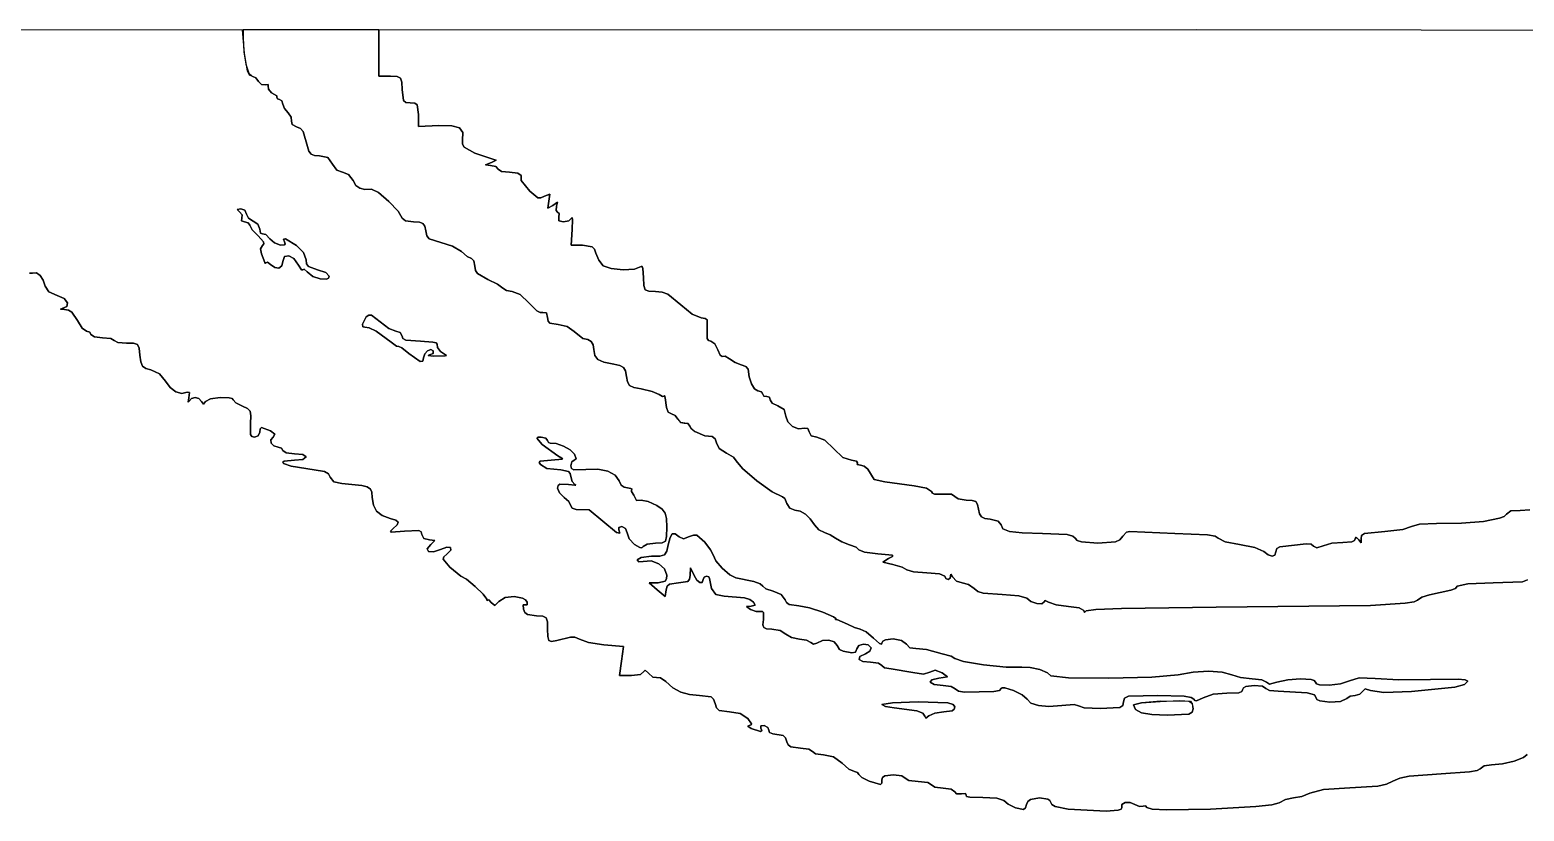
# Model space of a CAD drawing. Extents: x 0 to 397, y 0 to 706.
# Drawn here: x 139.5 to 298.8, y 622.7 to 705.9 of the extents above; entities that cross this region are included whole.
import ezdxf

# ---------------------------------------------------------------- set-up
doc = ezdxf.new("R2010")
doc.units = 0

msp = doc.modelspace()

# ---------------------------------------------------------------- linework, layer by layer
at = {"layer": 'Layer 1', "color": 7}
for points in [[(299.18933, 647.300584), (298.641085, 647.102246), (295.514017, 646.994296), (292.80843, 646.894857), (291.687434, 646.63799), (291.493632, 646.403079), (291.011996, 646.192211), (288.748793, 645.703834), (287.934581, 645.462005), (287.46327, 645.14715), (287.084708, 644.966037), (286.155825, 644.813263), (282.430583, 644.585043), (265.994612, 644.384092), (255.908909, 644.265294), (253.175393, 644.147554), (252.153367, 643.995683), (251.95956, 643.832214), (251.888784, 644.026727), (251.402876, 644.316226), (250.237783, 644.472639), (248.937355, 644.631433), (248.121115, 644.925959), (247.771468, 645.122853), (247.650156, 644.953828), (247.412549, 644.760925), (246.864784, 644.797547), (246.254445, 645.010383), (245.829116, 645.346117), (244.955858, 645.604968), (243.183281, 645.72994), (241.171344, 645.887279), (240.592231, 646.082663), (240.200543, 646.376934), (239.587591, 646.81288), (238.915373, 646.994296), (238.322485, 647.17558), (237.900783, 647.611657), (237.714075, 647.918001), (237.686647, 647.788046), (237.643476, 647.476544), (237.419594, 647.347074), (237.170445, 647.450703), (237.066816, 647.699852), (236.503033, 647.949001), (235.147351, 648.05263), (233.734828, 648.144529), (233.034563, 648.365544), (232.508395, 648.661525), (231.514443, 648.934222), (230.472601, 649.208375), (231.06959, 649.584392), (231.482533, 649.799035), (231.479386, 649.932849), (229.923061, 650.091334), (228.490518, 650.258595), (227.894588, 650.501262), (227.609676, 650.782206), (226.924448, 651.04066), (226.083911, 651.34815), (225.425142, 651.74798), (224.855229, 652.113017), (224.228166, 652.337824), (223.641849, 652.630674), (223.169832, 653.159797), (222.718673, 653.817171), (222.201633, 654.312984), (221.643847, 654.628285), (221.07045, 654.744123), (220.556938, 654.959406), (220.235778, 655.460968), (220.018422, 655.959267), (219.755294, 656.166524), (218.67904, 656.684584), (217.024307, 657.867046), (215.506695, 659.156334), (214.841802, 659.994871), (214.530916, 660.376709), (213.783468, 660.809082), (213.030728, 661.321184), (212.725134, 661.89705), (212.595664, 662.350414), (212.284161, 662.57015), (211.490411, 662.671398), (210.43265, 663.13433), (210.013589, 663.481221), (209.848229, 663.783001), (209.704075, 663.978837), (209.345874, 663.999254), (208.923686, 664.085596), (208.625854, 664.440226), (208.333445, 664.82568), (207.924884, 664.985974), (207.564918, 665.193231), (207.389367, 665.69153), (207.261176, 666.715997), (207.185323, 666.945755), (207.124783, 666.883214), (206.958889, 666.83969), (206.622075, 667.044081), (205.868805, 667.381469), (204.701198, 667.658267), (203.912729, 667.816141), (203.457568, 668.032256), (203.231669, 668.395017), (203.130984, 668.992827), (203.032685, 669.575726), (202.826139, 669.937037), (202.433525, 670.151504), (201.777022, 670.293872), (200.737958, 670.514314), (200.093389, 670.808046), (199.764467, 671.233276), (199.672348, 671.848212), (199.601379, 672.339681), (199.385319, 672.697569), (199.019439, 672.926671), (198.499008, 673.031782), (197.575788, 673.782141), (196.815993, 674.314174), (195.838709, 674.51098), (194.95284, 674.658529), (194.781186, 674.886027), (194.733456, 675.254283), (194.606897, 675.769736), (194.208875, 675.796503), (193.922072, 675.795384), (193.564923, 675.973024), (192.709569, 676.81709), (191.790891, 677.699917), (190.961906, 678.03876), (190.349263, 678.146754), (189.961781, 678.406355), (189.395616, 678.828321), (188.353466, 679.326752), (187.26272, 679.940498), (187.038072, 680.289869), (186.97234, 680.723048), (186.868711, 681.318758), (186.619562, 681.56654), (186.156673, 681.780279), (185.539003, 682.294321), (184.591221, 682.881696), (183.33414, 683.272222), (182.099197, 683.648812), (181.855532, 683.976278), (181.745581, 684.48472), (181.646329, 684.989154), (181.443691, 685.280631), (181.061269, 685.414747), (180.422664, 685.447098), (179.567045, 685.562941), (179.211224, 685.841504), (178.779964, 686.585055), (177.791028, 687.644155), (176.701683, 688.579893), (175.969194, 688.953359), (175.243491, 688.915485), (174.701178, 689.039569), (174.296514, 689.346414), (173.98376, 689.856823), (173.493001, 690.49372), (172.860162, 690.738768), (172.241962, 690.975747), (171.802886, 691.620713), (171.311863, 692.313172), (170.407296, 692.502658), (169.865914, 692.542323), (169.510005, 692.689278), (169.284536, 692.985457), (169.134473, 693.472797), (168.66034, 695.089667), (168.371183, 695.403992), (167.944906, 695.569357), (167.514561, 695.823578), (167.43373, 696.184955), (167.392279, 696.62725), (167.056611, 697.075366), (166.671333, 697.537814), (166.511216, 698.013756), (166.407587, 698.357097), (166.158438, 698.499884), (165.921503, 698.577539), (165.847288, 698.764468), (165.847288, 698.897818), (165.280374, 699.202265), (164.965387, 699.600816), (164.94594, 699.946979), (164.93324, 700.108331), (164.63479, 700.063043), (164.218247, 700.088487), (163.921825, 700.420055), (163.620685, 700.807934), (163.192281, 700.96933), (162.936434, 701.09832), (162.734595, 701.519443), (162.429575, 703.443009), (162.185805, 705.917041), (138.257932, 705.903283)], [(299.415124, 654.752943), (298.409971, 654.710256), (297.402658, 654.652665), (296.937476, 654.293978), (296.701295, 654.075359), (296.190893, 653.873699), (294.49806, 653.541327), (292.160239, 653.337013), (289.478691, 653.300908), (287.671674, 653.233219), (286.804986, 652.985878), (285.874931, 652.683679), (283.958773, 652.475408), (281.807886, 652.248042), (281.477906, 652.03438), (281.4477, 651.692593), (281.467808, 651.266349), (281.188408, 651.58041), (280.912138, 651.8681), (280.81658, 651.671074), (280.726081, 651.487734), (280.466183, 651.360321), (279.479198, 651.284782), (278.314281, 651.201747), (277.38405, 650.928476), (276.741244, 650.702875), (276.381807, 650.906957), (276.132437, 651.09771), (275.576944, 651.150021), (272.785588, 650.821585), (272.474218, 650.638052), (272.344616, 650.286773), (272.236539, 649.941905), (271.950695, 649.835261), (271.544664, 649.964957), (271.076026, 650.329106), (270.100992, 650.760422), (268.476405, 651.077701), (266.944555, 651.375666), (266.217568, 651.762796), (265.898188, 651.97335), (265.073553, 652.118749), (261.576068, 652.249277), (256.799806, 652.476466), (256.450865, 652.399164), (256.04345, 651.946946), (255.728805, 651.581397), (255.263017, 651.362261), (253.375037, 651.227632), (251.621422, 651.343608), (251.173322, 651.499988), (250.962389, 651.732105), (250.709689, 651.97427), (250.110518, 652.132463), (247.492817, 652.254216), (245.304056, 652.305446), (243.947971, 652.453977), (243.257116, 652.734931), (243.064042, 653.183433), (242.739486, 653.550896), (241.917513, 653.763047), (241.33097, 653.857074), (240.965057, 654.034775), (240.76087, 654.346752), (240.659507, 654.843606), (240.560503, 655.353123), (240.358543, 655.646838), (239.976336, 655.781472), (239.33659, 655.813746), (238.480971, 655.928663), (238.12515, 656.204977), (237.791157, 656.451525), (236.890427, 656.452274), (235.979113, 656.453112), (235.738397, 656.553428), (235.655704, 656.71721), (235.121642, 657.070429), (233.803619, 657.341628), (230.669187, 657.750233), (229.522306, 658.008025), (228.853086, 659.097624), (228.468999, 659.408747), (228.092849, 659.520737), (227.742849, 659.599451), (227.750302, 659.785321), (227.670309, 659.970176), (227.110363, 660.047082), (226.188289, 660.352367), (225.224411, 661.281805), (224.283993, 662.189282), (223.421363, 662.516528), (222.818465, 662.665841), (222.602918, 663.083442), (222.473448, 663.434545), (222.161946, 663.482434), (221.476349, 663.41771), (220.820022, 663.665526), (220.327538, 664.141148), (220.133472, 664.759843), (219.931815, 665.469544), (219.253644, 665.835816), (218.657537, 666.119538), (218.459893, 666.491631), (218.39119, 666.77253), (218.104998, 666.838058), (217.793628, 666.879334), (217.664026, 667.102642), (217.510612, 667.351791), (217.141562, 667.45542), (216.792003, 667.66158), (216.461494, 668.195857), (216.208111, 668.931945), (216.089931, 669.743538), (215.873193, 670.02748), (215.370969, 670.2212), (214.708761, 670.457384), (214.107671, 670.843853), (213.649456, 671.128236), (213.331207, 671.118667), (213.108427, 671.23548), (212.880356, 671.823517), (212.561225, 672.475804), (212.119061, 672.74709), (211.876058, 672.809692), (211.736871, 673.016921), (211.733828, 673.981813), (211.720069, 675.003326), (211.507113, 675.175167), (211.108352, 675.216536), (210.15153, 675.62814), (208.927479, 676.627648), (207.543575, 677.755479), (206.931544, 677.976627), (206.240369, 678.03876), (205.507009, 678.063973), (205.127001, 678.230936), (204.983266, 678.676638), (204.958726, 679.538067), (204.87869, 680.493257), (204.795164, 680.703243), (204.694143, 680.684595), (203.994121, 680.409875), (202.77115, 680.343415), (201.497114, 680.473209), (200.643899, 680.787253), (200.191858, 681.363781), (199.876606, 682.110171), (199.717548, 682.54605), (199.466678, 682.810876), (198.4408, 682.977652), (197.222658, 682.977652), (197.33978, 684.653347), (197.376381, 685.707139), (197.351785, 685.92697), (197.300269, 685.88807), (196.980387, 685.576568), (196.430318, 685.447098), (195.939031, 685.575553), (195.919496, 685.976265), (195.965577, 686.349989), (195.79179, 686.505432), (195.626337, 686.686716), (195.692659, 687.122793), (195.782177, 687.55649), (195.270031, 687.210988), (194.749551, 686.905615), (194.860103, 687.660427), (194.96038, 688.423177), (194.409253, 688.205116), (194.016545, 688.01326), (193.679267, 688.018056), (192.821752, 688.734283), (191.920404, 689.86529), (191.911232, 690.38599), (191.548532, 690.635139), (190.676509, 690.738768), (189.804486, 690.842397), (189.441786, 691.091546), (189.208688, 691.351058), (188.648035, 691.479602), (188.089279, 691.54932), (188.73623, 691.797102), (189.241099, 692.017235), (189.003283, 692.114602), (186.952232, 692.767241), (185.828369, 693.414898), (185.650878, 693.746184), (185.66177, 694.155423), (185.695879, 694.981783), (185.349649, 695.476753), (184.524127, 695.701054), (183.120357, 695.715407), (180.975114, 695.627918), (180.975114, 696.887336), (180.825183, 697.932882), (180.558395, 698.10614), (180.093169, 698.147106), (179.620502, 698.188998), (179.35454, 698.376412), (179.211224, 699.558218), (179.187814, 700.359878), (179.045903, 700.780373), (178.677972, 700.942568), (177.976501, 700.96933), (176.741778, 700.96933), (176.741778, 703.438776), (176.741778, 705.908222), (169.509829, 705.908222), (162.27788, 705.908222), (162.27788, 705.075666)], [(335.763782, 705.820998), (263.901933, 705.906811), (176.741778, 705.902578), (176.741778, 703.435954)], [(162.27788, 705.075666), (162.358561, 703.565638), (162.571435, 702.250576), (162.872746, 701.321474), (163.218739, 700.96933), (163.628491, 700.807934), (163.921825, 700.420055), (164.218247, 700.088487), (164.63479, 700.063043), (164.93324, 700.108331), (164.94594, 699.946979), (164.965387, 699.600816), (165.280374, 699.202265), (165.847288, 698.897818), (165.847288, 698.764468), (165.921503, 698.577539), (166.158438, 698.499884), (166.407587, 698.357097), (166.511216, 698.013756), (166.671333, 697.537814), (167.056611, 697.075366), (167.392279, 696.62725), (167.43373, 696.184955), (167.514561, 695.823578), (167.944906, 695.569357), (168.371183, 695.403992), (168.66034, 695.089667), (169.134473, 693.472797), (169.284536, 692.985457), (169.510005, 692.689278), (169.865914, 692.542323), (170.407296, 692.502658), (171.311863, 692.313172), (171.802886, 691.620713), (172.241962, 690.975747), (172.860162, 690.738768), (173.493001, 690.49372), (173.98376, 689.856823), (174.296514, 689.346414), (174.701178, 689.039569), (175.243491, 688.915485), (175.969194, 688.953359), (176.701683, 688.579893), (177.791028, 687.644155), (178.779964, 686.585055), (179.211224, 685.841504), (179.567045, 685.562941), (180.422664, 685.447098), (181.061269, 685.414747), (181.443691, 685.280631), (181.646329, 684.989154), (181.745581, 684.48472), (181.855532, 683.976278), (182.099197, 683.648812), (183.33414, 683.272222), (184.591221, 682.881696), (185.539003, 682.294321), (186.156673, 681.780279), (186.619562, 681.56654), (186.868711, 681.318758), (186.97234, 680.723048), (187.038072, 680.289869), (187.26272, 679.940498), (188.353466, 679.326752), (189.395616, 678.828321), (189.961781, 678.406355), (190.349263, 678.146754), (190.961906, 678.03876), (191.790891, 677.699917), (192.709569, 676.81709), (193.564923, 675.973024), (193.922072, 675.795384), (194.208875, 675.796503), (194.606897, 675.769736), (194.733456, 675.254283), (194.781186, 674.886027), (194.95284, 674.658529), (195.838709, 674.51098), (196.815993, 674.314174), (197.575788, 673.782141), (198.499008, 673.031782), (199.019439, 672.926671), (199.385319, 672.697569), (199.601379, 672.339681), (199.672348, 671.848212), (199.764467, 671.233276), (200.093389, 670.808046), (200.737958, 670.514314), (201.777022, 670.293872), (202.433525, 670.151504), (202.826139, 669.937037), (203.032685, 669.575726), (203.130984, 668.992827), (203.231669, 668.395017), (203.457568, 668.032256), (203.912729, 667.816141), (204.701198, 667.658267), (205.868805, 667.381469), (206.622075, 667.044081), (206.958889, 666.83969), (207.124783, 666.883214), (207.185323, 666.945755), (207.261176, 666.715997), (207.389367, 665.69153), (207.564918, 665.193231), (207.924884, 664.985974), (208.333445, 664.82568), (208.625854, 664.440226), (208.907591, 664.085596), (209.291193, 663.999254), (209.626905, 663.978837), (209.793549, 663.783001), (209.996076, 663.476905), (210.438251, 663.129436), (211.490411, 662.671398), (212.284161, 662.57015), (212.595664, 662.350414), (212.725134, 661.89705), (213.030728, 661.321184), (213.783468, 660.809082), (214.530916, 660.376709), (214.841802, 659.994871), (215.506695, 659.156334), (217.024307, 657.867046), (218.67904, 656.684584), (219.755294, 656.166524), (220.018422, 655.959267), (220.235778, 655.460968), (220.556938, 654.959406), (221.07045, 654.744123), (221.643847, 654.628285), (222.201633, 654.312984), (222.718673, 653.817171), (223.169832, 653.159797), (223.641849, 652.630674), (224.228166, 652.337824), (224.855229, 652.113017), (225.425142, 651.74798), (226.083911, 651.34815), (226.924448, 651.04066), (227.609676, 650.782206), (227.894588, 650.501262), (228.490518, 650.258595), (229.923061, 650.091334), (231.479386, 649.932849), (231.482533, 649.799035), (231.06959, 649.584392), (230.472601, 649.208375), (231.514443, 648.934222), (232.508395, 648.661525), (233.034563, 648.365544), (233.734828, 648.144529), (235.147351, 648.05263), (236.503033, 647.949001), (237.066816, 647.699852), (237.170445, 647.450703), (237.419594, 647.347074), (237.643476, 647.476544), (237.686647, 647.788046), (237.714075, 647.918001), (237.900783, 647.611657), (238.322485, 647.17558), (238.915373, 646.994296), (239.587591, 646.81288), (240.200543, 646.376934), (240.592231, 646.082663), (241.171344, 645.887279), (243.183281, 645.72994), (244.955858, 645.604968), (245.829116, 645.346117), (246.254445, 645.010383), (246.864784, 644.797547), (247.412549, 644.760925), (247.650156, 644.953828), (247.771468, 645.122853), (248.121115, 644.925959), (248.937355, 644.631433), (250.237783, 644.472639), (251.402876, 644.316226), (251.888784, 644.026727), (251.95956, 643.832214), (252.153367, 643.995683), (253.175393, 644.147554), (255.908909, 644.265294), (265.994612, 644.384092), (282.430583, 644.585043), (286.155825, 644.813263), (287.084708, 644.966037), (287.46327, 645.14715), (287.934581, 645.462005), (288.748793, 645.703834), (291.011996, 646.192211), (291.493632, 646.403079), (291.687434, 646.63799), (292.80843, 646.894857), (295.514017, 646.994296), (298.641085, 647.102246), (299.18933, 647.300584)], [(176.741778, 703.435954), (176.741778, 700.96933), (177.976501, 700.96933), (178.677972, 700.942568), (179.045903, 700.780373), (179.187814, 700.359878), (179.211224, 699.558218), (179.35454, 698.376412), (179.620502, 698.188998), (180.093169, 698.147106), (180.558395, 698.10614), (180.825183, 697.932882), (180.975114, 696.887336), (180.975114, 695.627918), (183.120357, 695.715407), (184.524127, 695.701054), (185.349649, 695.476753), (185.695879, 694.981783), (185.66177, 694.155423), (185.650878, 693.746184), (185.828369, 693.414898), (186.952232, 692.767241), (189.003283, 692.114602), (189.241099, 692.017235), (188.73623, 691.797102), (188.089279, 691.54932), (188.648035, 691.479602), (189.208688, 691.351058), (189.441786, 691.091546), (189.804486, 690.842397), (190.676509, 690.738768), (191.548532, 690.635139), (191.911232, 690.38599), (191.920404, 689.86529), (192.821752, 688.734283), (193.679267, 688.018056), (194.016545, 688.01326), (194.409253, 688.205116), (194.96038, 688.423177), (194.860103, 687.660427), (194.749551, 686.905615), (195.270031, 687.210988), (195.782177, 687.55649), (195.692659, 687.122793), (195.626337, 686.686716), (195.79179, 686.505432), (195.965577, 686.349989), (195.919496, 685.976265), (195.939031, 685.575553), (196.430318, 685.447098), (196.980387, 685.576568), (197.300269, 685.88807), (197.351785, 685.92697), (197.376381, 685.707139), (197.33978, 684.653347), (197.222658, 682.977652), (198.4408, 682.977652), (199.466678, 682.810876), (199.717548, 682.54605), (199.876606, 682.110171), (200.191858, 681.363781), (200.643899, 680.787253), (201.497114, 680.473209), (202.77115, 680.343415), (203.994121, 680.409875), (204.694143, 680.684595), (204.795164, 680.703243), (204.87869, 680.493257), (204.958726, 679.538067), (204.983266, 678.676638), (205.127001, 678.230936), (205.507009, 678.063973), (206.240369, 678.03876), (206.931544, 677.976627), (207.543575, 677.755479), (208.927479, 676.627648), (210.15153, 675.62814), (211.108352, 675.216536), (211.507113, 675.175167), (211.720069, 675.003326), (211.733828, 673.981813), (211.736871, 673.016921), (211.876058, 672.809692), (212.119061, 672.74709), (212.561225, 672.475804), (212.880356, 671.823517), (213.108427, 671.23548), (213.331207, 671.118667), (213.649456, 671.128236), (214.107671, 670.843853), (214.708761, 670.457384), (215.370969, 670.2212), (215.873193, 670.02748), (216.089931, 669.743538), (216.208111, 668.931945), (216.461494, 668.195857), (216.792003, 667.66158), (217.141562, 667.45542), (217.510612, 667.351791), (217.664026, 667.102642), (217.793628, 666.879466), (218.104998, 666.838058), (218.39119, 666.77253), (218.459893, 666.491631), (218.657537, 666.119538), (219.253644, 665.835816), (219.931815, 665.469544), (220.133472, 664.759843), (220.327538, 664.141148), (220.820022, 663.665526), (221.476349, 663.41771), (222.161946, 663.482434), (222.473448, 663.434545), (222.602918, 663.083442), (222.818465, 662.665841), (223.421363, 662.516528), (224.283993, 662.189282), (225.224411, 661.281805), (226.188289, 660.352367), (227.110363, 660.047082), (227.670309, 659.970176), (227.750302, 659.785321), (227.742849, 659.599451), (228.092849, 659.520737), (228.468999, 659.408747), (228.853086, 659.097624), (229.522306, 658.008025), (230.669187, 657.750233), (233.803619, 657.341628), (235.121642, 657.070429), (235.655704, 656.71721), (235.738397, 656.553428), (235.979113, 656.453112), (236.890427, 656.452274), (237.791157, 656.451525), (238.12515, 656.204977), (238.480971, 655.928663), (239.33659, 655.813746), (239.976336, 655.781472), (240.358543, 655.646838), (240.560503, 655.353123), (240.659507, 654.843606), (240.76087, 654.346752), (240.965057, 654.034775), (241.33097, 653.857074), (241.917513, 653.763047), (242.739486, 653.550896), (243.064042, 653.183433), (243.257116, 652.734931), (243.947971, 652.453977), (245.304056, 652.305446), (247.492817, 652.254216), (250.110518, 652.132463), (250.709689, 651.97427), (250.962389, 651.732105), (251.173322, 651.499988), (251.621422, 651.343608), (253.375037, 651.227632), (255.263017, 651.362261), (255.728805, 651.581397), (256.04345, 651.946946), (256.450865, 652.399164), (256.799806, 652.476466), (261.576068, 652.249277), (265.073553, 652.118749), (265.898188, 651.97335), (266.217568, 651.762796), (266.944555, 651.375666), (268.476405, 651.077701), (270.100992, 650.760422), (271.076026, 650.329106), (271.544664, 649.964957), (271.950695, 649.835261), (272.236539, 649.941905), (272.344616, 650.286773), (272.474218, 650.638052), (272.785588, 650.821585), (275.576944, 651.150021), (276.132437, 651.09771), (276.381807, 650.906957), (276.741244, 650.702875), (277.38405, 650.928476), (278.314281, 651.201747), (279.479198, 651.284782), (280.466183, 651.360321), (280.726081, 651.487734), (280.81658, 651.671074), (280.912138, 651.8681), (281.188408, 651.58041), (281.467808, 651.266349), (281.4477, 651.692593), (281.477906, 652.03438), (281.807886, 652.248042), (283.958773, 652.475408), (285.874931, 652.683679), (286.804986, 652.985878), (287.671674, 653.233219), (289.478691, 653.300908), (292.160239, 653.337013), (294.49806, 653.541327), (296.190893, 653.873699), (296.701295, 654.075359), (296.937476, 654.293978), (297.402658, 654.652665), (298.409971, 654.710256), (299.415124, 654.752943)], [(162.630658, 686.295882), (162.837915, 685.844723), (163.336214, 685.549404), (163.839011, 685.220923), (164.04177, 684.679453), (164.126525, 684.247917), (164.330342, 684.172511), (164.679504, 684.096796), (165.113862, 683.664158), (165.626212, 683.22883), (166.240856, 682.989558), (166.685439, 683.004154), (166.758846, 683.124719), (166.687605, 683.33043), (166.583403, 683.619769), (166.776329, 683.648592), (167.956195, 682.953663), (168.703511, 682.199865), (168.980662, 681.40532), (169.034383, 680.990498), (169.226813, 680.703733), (170.215385, 680.3551), (171.087408, 680.055107), (171.450108, 679.659069), (171.371584, 679.467737), (171.159722, 679.361633), (170.478249, 679.3772), (169.690214, 679.649941), (169.080145, 680.124031), (168.771817, 680.416307), (168.633881, 680.331817), (168.491579, 680.340813), (168.1728, 680.857809), (167.67029, 681.539007), (167.126108, 681.852599), (166.689876, 681.764222), (166.511216, 681.239515), (166.394176, 680.758155), (166.087397, 680.53612), (165.657389, 680.588788), (165.17066, 680.93154), (164.85876, 681.157979), (164.703229, 681.107929), (164.65018, 681.011179), (164.584695, 681.125567), (164.224509, 682.043143), (164.124541, 682.588361), (164.345512, 682.947313), (164.470605, 683.105391), (164.433442, 683.326638), (163.86785, 683.9679), (163.243213, 684.615336), (162.983436, 685.091851), (162.82182, 685.342764), (162.433455, 685.447098), (162.110178, 685.55937), (162.125833, 685.839387), (162.154231, 686.206673), (161.882063, 686.539299), (161.62039, 686.785935), (162.013296, 686.852918), (162.449374, 686.691478), (162.630658, 686.295882)], [(161.882063, 686.539299), (162.154231, 686.206673), (162.125833, 685.839387), (162.110178, 685.55937), (162.433455, 685.447098), (162.82182, 685.342764), (162.983436, 685.091851), (163.243213, 684.615336), (163.86785, 683.9679), (164.433442, 683.326638), (164.470605, 683.105391), (164.345512, 682.947313), (164.124541, 682.588361), (164.224509, 682.043143), (164.584695, 681.125567), (164.65018, 681.011179), (164.703229, 681.107929), (164.85876, 681.157979), (165.17066, 680.93154), (165.657389, 680.588788), (166.087397, 680.53612), (166.394176, 680.758155), (166.511216, 681.239515), (166.689876, 681.764222), (167.126108, 681.852599), (167.67029, 681.539007), (168.1728, 680.857809), (168.491579, 680.340813), (168.633881, 680.331817), (168.771817, 680.416307), (169.080145, 680.124031), (169.690214, 679.649941), (170.478249, 679.3772), (171.159722, 679.361633), (171.371584, 679.467737), (171.450108, 679.659069), (171.087408, 680.055107), (170.215385, 680.3551), (169.226813, 680.703733), (169.034383, 680.990498), (168.980662, 681.40532), (168.703511, 682.199865), (167.956195, 682.953663), (166.776329, 683.648592), (166.583403, 683.619769), (166.687605, 683.33043), (166.758846, 683.124719), (166.685439, 683.004154), (166.240856, 682.989558), (165.626212, 683.22883), (165.113862, 683.664158), (164.679504, 684.096796), (164.330342, 684.172511), (164.126525, 684.247917), (164.04177, 684.679453), (163.839011, 685.220923), (163.336214, 685.549404), (162.837915, 685.844723), (162.630658, 686.295882), (162.449374, 686.691478), (162.013296, 686.852918), (161.62039, 686.785935), (161.882063, 686.539299)], [(299.155744, 628.700993), (298.750231, 628.362436), (297.757376, 627.999406), (296.512704, 627.709797), (295.351739, 627.591506), (294.551241, 627.46993), (294.13783, 627.177697), (293.821625, 626.989171), (293.014981, 626.833386), (289.963055, 626.624542), (286.56201, 626.378302), (285.55645, 626.159205), (284.837896, 625.849488), (284.145823, 625.544269), (283.227465, 625.337607), (280.251782, 625.149577), (277.424046, 624.975172), (275.972938, 624.574549), (275.140646, 624.213833), (274.236917, 624.063726), (273.398937, 623.915868), (272.725263, 623.560312), (271.923564, 623.338939), (270.230743, 623.140688), (265.402165, 622.857622), (260.70039, 622.799254), (259.166071, 622.881875), (258.586274, 623.053723), (258.478059, 623.23139), (258.217974, 623.172256), (257.808399, 623.135655), (257.340615, 623.367342), (256.830559, 623.589829), (256.297318, 623.570851), (255.935329, 623.360248), (255.939028, 623.007861), (255.883529, 622.871573), (255.556484, 622.767857), (254.25319, 622.66183), (250.207796, 622.881214), (248.825083, 623.169037), (248.473849, 623.361384), (248.355712, 623.583595), (248.277682, 623.789584), (248.048178, 623.940077), (247.162264, 624.063726), (246.187935, 623.909474), (245.931107, 623.690762), (245.783255, 623.354642), (245.652788, 622.994621), (245.458655, 622.832443), (244.602507, 623.024089), (243.828556, 623.406412), (243.364962, 623.794556), (242.629816, 624.054245), (241.120235, 624.105707), (239.721779, 624.139485), (239.383559, 624.230226), (239.327417, 624.364293), (239.275427, 624.553735), (238.831059, 624.51881), (238.33007, 624.502097), (238.12515, 624.728007), (237.76245, 625.006393), (236.890427, 625.12206), (236.018404, 625.225689), (235.655704, 625.474838), (235.24119, 625.723987), (234.244592, 625.827616), (233.247994, 625.931245), (232.83348, 626.180394), (232.47078, 626.429543), (231.598757, 626.533172), (230.658074, 626.40723), (230.435714, 626.242659), (230.364034, 626.004005), (230.347966, 625.646735), (230.207974, 625.513599), (229.005486, 625.862188), (228.220908, 626.229254), (227.894588, 626.567744), (227.757137, 626.792464), (227.426804, 626.88595), (226.853231, 627.145021), (226.130698, 627.767895), (225.217444, 628.433102), (224.129036, 628.64984), (223.300404, 628.753469), (222.955696, 629.002618), (222.583295, 629.251767), (221.687812, 629.355396), (220.650645, 629.505503), (220.385664, 629.722704), (220.235778, 630.060952), (220.08905, 630.468648), (219.85147, 630.710284), (218.72236, 630.90903), (218.379989, 631.037045), (218.300085, 631.296028), (218.202277, 631.580896), (217.817132, 631.770514), (217.453726, 631.753845), (217.466823, 631.505931), (217.56129, 631.251104), (217.424049, 631.160649), (216.429303, 631.472064), (216.06334, 631.696563), (216.2194, 631.800148), (216.42766, 631.845739), (216.476046, 631.96829), (216.076525, 632.530398), (215.26637, 633.057801), (214.119665, 633.235954), (213.003167, 633.397923), (212.743252, 633.666216), (212.580142, 634.117899), (212.414926, 634.575832), (212.145035, 634.843431), (210.931258, 634.999844), (209.852149, 635.083436), (208.917733, 635.344993), (208.088292, 635.800689), (207.324103, 636.466695), (206.769051, 636.872081), (206.33068, 636.912606), (205.934466, 636.949295), (205.480838, 637.345818), (205.122107, 637.691496), (204.975307, 637.557484), (204.620015, 637.235795), (203.681317, 637.116512), (202.398616, 637.116512), (202.609578, 638.656388), (202.820892, 640.195911), (200.704224, 640.387822), (199.070906, 640.638251), (198.116244, 640.970964), (197.64092, 641.20221), (197.15951, 641.20909), (195.703595, 640.843259), (195.158509, 640.753747), (194.868746, 640.858208), (194.753873, 641.256555), (194.733456, 642.048701), (194.709847, 642.850665), (194.571046, 643.273546), (194.215087, 643.438459), (193.540008, 643.466516), (192.566297, 643.620504), (192.309347, 643.838289), (192.161704, 644.172425), (192.125324, 644.627464), (192.342679, 644.652556), (192.555846, 644.633991), (192.547291, 644.916786), (192.366697, 645.175914), (192.04585, 645.365989), (191.151701, 645.534633), (190.20146, 645.414021), (189.531744, 644.995456), (189.085172, 644.557217), (188.727763, 644.879392), (188.4776, 645.17405), (188.344646, 645.142212), (188.296845, 645.059573), (188.25116, 645.232523), (187.854186, 645.783826), (186.999151, 646.612943), (186.079558, 647.368505), (185.488909, 647.699146), (184.298283, 648.642122), (183.585671, 649.515115), (183.660901, 649.769595), (183.991719, 650.049706), (184.403802, 650.478199), (184.36606, 650.745296), (183.968551, 650.7871), (183.301332, 650.539715), (182.554082, 650.280616), (182.041915, 650.331444), (181.903339, 650.619933), (182.276865, 651.073821), (182.705402, 651.488555), (182.121642, 651.569121), (181.542337, 651.729326), (181.327892, 652.142738), (181.257033, 652.420953), (180.984595, 652.558972), (179.475808, 652.479641), (178.044587, 652.377159), (177.976214, 652.496012), (178.241084, 652.749869), (178.695369, 653.164124), (178.806191, 653.447973), (178.557642, 653.658465), (177.933815, 653.852653), (177.089777, 654.170649), (176.498317, 654.643493), (176.150208, 655.282099), (176.036222, 656.09738), (175.995531, 656.639996), (175.835844, 656.987879), (175.500738, 657.205455), (174.933791, 657.35715), (172.783962, 657.577636), (171.943556, 657.737312), (171.56088, 658.250736), (171.370926, 658.597109), (170.944004, 658.840228), (168.947854, 659.168312), (167.390339, 659.412478), (166.585564, 659.702682), (166.505431, 659.83582), (166.661455, 659.945394), (167.745939, 660.047082), (168.617962, 660.150711), (168.980662, 660.39986), (168.617962, 660.649009), (167.745939, 660.752638), (166.873916, 660.856267), (166.511216, 661.105416), (166.361947, 661.354565), (166.002863, 661.458194), (165.542218, 661.577047), (165.261191, 661.863448), (165.214123, 662.212158), (165.455351, 662.517939), (165.638355, 662.819256), (165.171012, 663.184337), (164.245896, 663.544964), (164.083028, 663.406388), (164.04177, 663.045695), (163.875479, 662.671971), (163.475561, 662.516528), (163.202748, 662.581307), (163.051213, 662.811715), (163.049405, 663.985848), (163.09762, 664.791257), (163.011791, 665.281911), (162.733542, 665.584908), (162.204502, 665.82735), (161.508824, 666.170691), (161.219546, 666.474344), (161.101015, 666.618903), (160.786643, 666.709339), (159.817694, 666.741662), (158.807338, 666.598963), (158.250214, 666.308891), (158.044544, 666.044308), (157.838874, 666.308891), (157.552733, 666.628971), (157.162643, 666.735665), (156.773413, 666.628971), (156.489851, 666.308891), (156.408712, 666.243539), (156.497965, 666.705767), (156.560186, 667.277664), (156.315226, 667.30055), (155.745832, 667.166611), (155.106256, 667.353247), (154.492081, 667.811279), (153.998886, 668.491529), (153.347437, 669.274784), (152.43749, 669.688152), (151.882516, 669.843231), (151.548666, 670.092965), (151.368805, 670.526849), (151.275793, 671.234378), (151.187019, 671.988871), (150.999788, 672.384522), (150.592225, 672.532656), (149.842455, 672.544595), (148.908211, 672.611535), (148.519538, 672.809179), (148.156838, 673.014452), (147.284815, 673.099868), (146.412792, 673.203497), (146.050092, 673.452646), (145.913302, 673.701795), (145.584425, 673.805424), (145.107557, 674.140034), (144.614286, 674.944544), (144.023735, 675.831208), (143.662976, 676.038481), (143.227868, 676.114356), (142.78641, 676.154837), (142.963284, 676.209606), (143.494976, 676.431118), (143.548102, 676.83367), (143.176704, 677.274323), (142.434823, 677.610135), (141.560286, 678.00992), (141.162, 678.590152), (140.952615, 679.254868), (140.628335, 679.744927), (140.235396, 680.01161), (139.820033, 680.006203), (139.486172, 679.978466)], [(139.486172, 679.978466), (139.820033, 680.006203), (140.235396, 680.01161), (140.628335, 679.744927), (140.952615, 679.254868), (141.162, 678.590152), (141.560286, 678.00992), (142.434823, 677.610135), (143.176704, 677.274323), (143.548102, 676.83367), (143.494976, 676.431118), (142.963284, 676.209606), (142.78641, 676.154837), (143.227868, 676.114356), (143.662976, 676.038481), (144.023735, 675.831208), (144.614286, 674.944544), (145.107557, 674.140034), (145.584425, 673.805424), (145.913302, 673.701795), (146.050092, 673.452646), (146.412792, 673.203497), (147.284815, 673.099868), (148.156838, 673.014452), (148.519538, 672.809179), (148.908211, 672.611535), (149.842455, 672.544595), (150.592225, 672.532656), (150.999788, 672.384522), (151.187019, 671.988871), (151.275793, 671.234378), (151.368805, 670.526849), (151.548666, 670.092965), (151.882516, 669.843231), (152.43749, 669.688152), (153.347437, 669.274784), (153.998886, 668.491529), (154.492081, 667.811279), (155.106256, 667.353247), (155.745832, 667.166611), (156.315226, 667.30055), (156.560186, 667.277664), (156.497965, 666.705767), (156.408712, 666.243539), (156.489851, 666.308891), (156.773413, 666.628971), (157.162643, 666.735665), (157.552733, 666.628971), (157.838874, 666.308891), (158.044544, 666.044308), (158.250214, 666.308891), (158.807338, 666.598963), (159.817694, 666.741662), (160.786643, 666.709339), (161.101015, 666.618903), (161.219546, 666.474344), (161.508824, 666.170691), (162.204502, 665.82735), (162.733542, 665.584908), (163.011791, 665.281911), (163.09762, 664.791257), (163.049405, 663.985848), (163.051213, 662.811715), (163.202748, 662.581307), (163.475561, 662.516528), (163.875479, 662.671971), (164.04177, 663.045695), (164.083028, 663.406388), (164.245896, 663.544964), (165.171012, 663.184337), (165.638355, 662.819256), (165.455351, 662.517939), (165.214123, 662.212158), (165.261191, 661.863448), (165.542218, 661.577047), (166.002863, 661.458194), (166.361947, 661.354565), (166.511216, 661.105416), (166.873916, 660.856267), (167.745939, 660.752638), (168.617962, 660.649009), (168.980662, 660.39986), (168.617962, 660.150711), (167.745939, 660.047082), (166.661455, 659.945394), (166.505431, 659.83582), (166.585564, 659.702682), (167.390339, 659.412478), (168.947854, 659.168312), (170.944004, 658.840228), (171.370926, 658.597109), (171.56088, 658.250736), (171.943556, 657.737312), (172.783962, 657.577636), (174.933791, 657.35715), (175.500738, 657.205455), (175.835844, 656.987879), (175.995531, 656.639996), (176.036222, 656.09738), (176.150208, 655.282099), (176.498317, 654.643493), (177.089777, 654.170649), (177.933815, 653.852653), (178.557642, 653.658465), (178.806191, 653.447973), (178.695369, 653.164124), (178.241084, 652.749869), (177.976214, 652.496012), (178.044587, 652.377159), (179.475808, 652.479641), (180.984595, 652.558972), (181.257033, 652.420953), (181.327892, 652.142738), (181.542337, 651.729326), (182.121642, 651.569121), (182.705402, 651.488555), (182.276865, 651.073821), (181.903339, 650.619933), (182.041915, 650.331444), (182.554082, 650.280616), (183.301332, 650.539715), (183.968551, 650.7871), (184.36606, 650.745296), (184.403802, 650.478199), (183.991719, 650.049706), (183.660901, 649.769595), (183.585671, 649.515115), (184.298283, 648.642122), (185.488909, 647.699146), (186.079558, 647.368505), (186.999151, 646.612943), (187.854186, 645.783826), (188.25116, 645.232523), (188.296845, 645.059573), (188.344646, 645.142212), (188.4776, 645.17405), (188.727763, 644.879392), (189.085172, 644.557217), (189.531744, 644.995456), (190.20146, 645.414021), (191.151701, 645.534633), (192.04585, 645.365989), (192.366697, 645.175914), (192.547291, 644.916786), (192.555846, 644.633991), (192.342679, 644.652556), (192.125324, 644.627464), (192.161704, 644.172425), (192.309347, 643.838289), (192.566297, 643.620504), (193.540008, 643.466516), (194.215087, 643.438459), (194.571046, 643.273546), (194.709847, 642.850665), (194.733456, 642.048701), (194.753873, 641.256555), (194.868746, 640.858208), (195.158509, 640.753747), (195.703595, 640.843259), (197.15951, 641.20909), (197.64092, 641.20221), (198.116244, 640.970964), (199.070906, 640.638251), (200.704224, 640.387822), (202.820892, 640.195911), (202.609578, 638.656388), (202.398616, 637.116512), (203.681317, 637.116512), (204.620015, 637.235795), (204.975307, 637.557484), (205.122107, 637.691496), (205.480838, 637.345818), (205.934466, 636.949295), (206.33068, 636.912606), (206.769051, 636.872081), (207.324103, 636.466695), (208.088292, 635.800689), (208.917733, 635.344993), (209.852149, 635.083436), (210.931258, 634.999844), (212.145035, 634.843431), (212.414926, 634.575832), (212.580142, 634.117899), (212.743252, 633.666216), (213.003167, 633.397923), (214.119665, 633.235954), (215.26637, 633.057801), (216.076525, 632.530398), (216.476046, 631.96829), (216.42766, 631.845739), (216.2194, 631.800148), (216.06334, 631.696563), (216.429303, 631.472064), (217.424049, 631.160649), (217.56129, 631.251104), (217.466823, 631.505931), (217.453726, 631.753845), (217.817132, 631.770514), (218.202277, 631.580896), (218.300085, 631.296028), (218.379989, 631.037045), (218.72236, 630.90903), (219.85147, 630.710284), (220.08905, 630.468648), (220.235778, 630.060952), (220.385664, 629.722704), (220.650645, 629.505503), (221.687812, 629.355396), (222.583295, 629.251767), (222.955696, 629.002618), (223.300404, 628.753469), (224.129036, 628.64984), (225.217444, 628.433102), (226.130698, 627.767895), (226.853231, 627.145021), (227.426804, 626.88595), (227.757137, 626.792464), (227.894588, 626.567744), (228.220908, 626.229254), (229.005486, 625.862188), (230.207974, 625.513599), (230.347966, 625.646735), (230.364034, 626.004005), (230.435714, 626.242659), (230.658074, 626.40723), (231.598757, 626.533172), (232.47078, 626.429543), (232.83348, 626.180394), (233.247994, 625.931245), (234.244592, 625.827616), (235.24119, 625.723987), (235.655704, 625.474838), (236.018404, 625.225689), (236.890427, 625.12206), (237.76245, 625.006393), (238.12515, 624.728007), (238.33007, 624.502097), (238.831059, 624.51881), (239.275427, 624.553735), (239.327417, 624.364293), (239.383559, 624.230226), (239.721779, 624.139485), (241.120235, 624.105707), (242.629816, 624.054245), (243.364962, 623.794556), (243.828556, 623.406412), (244.602507, 623.024089), (245.458655, 622.832443), (245.652788, 622.994621), (245.783255, 623.354642), (245.931107, 623.690762), (246.187935, 623.909474), (247.162264, 624.063726), (248.048178, 623.940077), (248.277682, 623.789584), (248.355712, 623.583595), (248.473849, 623.361384), (248.825083, 623.169037), (250.207796, 622.881214), (254.25319, 622.66183), (255.556484, 622.767857), (255.883529, 622.871573), (255.939028, 623.007861), (255.935329, 623.360248), (256.297318, 623.570851), (256.830559, 623.589829), (257.340615, 623.367342), (257.808399, 623.135655), (258.217974, 623.172256), (258.478059, 623.23139), (258.586274, 623.053723), (259.166071, 622.881875), (260.70039, 622.799254), (265.402165, 622.857622), (270.230743, 623.140688), (271.923564, 623.338939), (272.725263, 623.560312), (273.398937, 623.915868), (274.236917, 624.063726), (275.140646, 624.213833), (275.972938, 624.574549), (277.424046, 624.975172), (280.251782, 625.149577), (283.227465, 625.337607), (284.145823, 625.544269), (284.837896, 625.849488), (285.55645, 626.159205), (286.56201, 626.378302), (289.963055, 626.624542), (293.014981, 626.833386), (293.821625, 626.989171), (294.13783, 627.177697), (294.551241, 627.46993), (295.351739, 627.591506), (296.512704, 627.709797), (297.757376, 627.999406), (298.750231, 628.362436), (299.155744, 628.700993)], [(178.557879, 673.805424), (179.019357, 673.649981), (179.211224, 673.276257), (179.305565, 673.021976), (179.626223, 672.859141), (181.172317, 672.74709), (182.500438, 672.655191), (182.860327, 672.555697), (182.940087, 672.434176), (182.973822, 672.072093), (183.326379, 671.640425), (183.93986, 671.21427), (183.797338, 671.16982), (182.562615, 671.1483), (182.002624, 671.218944), (182.142456, 671.280592), (182.529145, 671.43017), (182.543565, 671.719448), (182.271193, 671.865625), (181.926159, 671.729987), (181.630008, 671.400608), (181.504281, 670.965561), (181.413871, 670.630268), (181.133688, 670.592763), (179.950294, 671.426995), (179.179209, 672.043298), (178.858446, 672.159009), (178.625348, 672.201607), (178.064695, 672.641609), (176.448134, 673.794356), (175.71316, 674.148495), (175.242471, 674.232991), (175.026841, 674.287076), (174.990632, 674.557459), (175.399458, 675.344947), (175.653408, 675.52536), (175.944632, 675.508724), (176.863134, 674.800964), (177.790675, 674.097877), (178.557879, 673.805424)], [(175.399458, 675.344947), (174.990632, 674.557459), (175.026841, 674.287076), (175.242471, 674.232991), (175.71316, 674.148495), (176.448134, 673.794356), (178.064695, 672.641609), (178.625348, 672.201607), (178.858446, 672.159009), (179.179209, 672.043298), (179.950294, 671.426995), (181.133688, 670.592763), (181.413871, 670.630268), (181.504281, 670.965561), (181.630008, 671.400608), (181.926159, 671.729987), (182.271193, 671.865625), (182.543565, 671.719448), (182.529145, 671.43017), (182.142456, 671.280592), (182.002624, 671.218944), (182.562615, 671.1483), (183.797338, 671.16982), (183.93986, 671.21427), (183.326379, 671.640425), (182.973822, 672.072093), (182.940087, 672.434176), (182.860327, 672.555697), (182.500438, 672.655191), (181.172317, 672.74709), (179.626223, 672.859141), (179.305565, 673.021976), (179.211224, 673.276257), (179.019357, 673.649981), (178.557879, 673.805424), (177.790675, 674.097877), (176.863134, 674.800964), (175.944632, 675.508724), (175.653408, 675.52536), (175.399458, 675.344947)], [(194.733456, 662.16375), (194.811244, 661.931622), (194.998039, 661.868828), (195.642934, 661.834829), (196.422866, 661.570113), (197.135262, 661.165565), (197.577552, 660.712069), (197.756675, 660.209977), (197.568027, 660.047082), (197.310191, 659.878101), (197.202902, 659.472054), (197.267714, 659.189622), (197.509466, 659.0414), (198.807689, 659.078001), (200.072994, 659.101306), (201.133378, 658.885825), (201.914627, 658.457486), (202.342525, 657.842219), (202.580032, 657.393221), (202.870986, 657.180761), (203.5903, 657.034446), (203.73796, 656.964761), (203.686256, 656.916177), (203.659974, 656.729558), (203.905684, 656.342913), (204.213306, 655.773177), (204.696612, 655.794696), (205.442253, 655.654555), (206.372308, 655.230251), (206.936527, 654.844384), (207.257031, 654.426932), (207.400463, 653.832407), (207.433464, 652.915322), (207.414431, 651.94037), (207.282255, 651.439255), (206.924323, 651.25425), (206.228022, 651.227632), (205.341711, 651.122372), (204.90334, 650.86921), (204.773942, 650.731315), (204.554614, 650.739856), (203.978312, 651.084801), (203.438722, 651.681167), (203.200128, 652.306074), (203.041157, 652.793393), (202.650147, 652.991522), (202.325812, 652.887893), (202.318183, 652.638744), (202.425405, 652.265136), (202.073179, 652.345453), (200.59839, 653.546795), (199.170345, 654.781518), (197.787896, 654.802949), (197.360792, 654.961798), (197.202902, 655.19956), (196.995645, 655.642913), (196.497346, 656.08468), (195.999047, 656.563311), (195.79179, 657.095388), (195.844133, 657.364856), (196.026917, 657.50858), (196.938318, 657.469333), (197.618651, 657.38374), (197.724727, 657.399334), (197.643874, 657.454516), (197.332504, 657.78163), (197.202902, 658.312473), (197.14896, 658.634085), (196.970862, 658.850194), (196.144568, 659.032845), (194.646364, 659.164828), (193.974983, 659.60611), (193.825935, 659.824909), (193.936178, 659.963738), (195.103873, 660.071071), (196.30689, 660.153621), (196.245237, 660.280621), (195.811546, 660.508163), (194.152078, 661.718897), (193.570347, 662.400685), (193.679399, 662.498013), (194.043775, 662.516528), (194.530829, 662.412899), (194.733456, 662.16375)], [(194.152078, 661.718897), (195.811546, 660.508163), (196.245237, 660.280621), (196.30689, 660.153621), (195.103873, 660.071071), (193.936178, 659.963738), (193.825935, 659.824909), (193.974983, 659.60611), (194.646364, 659.164828), (196.144568, 659.032845), (196.970862, 658.850194), (197.14896, 658.634085), (197.202902, 658.312473), (197.332504, 657.78163), (197.643874, 657.454516), (197.724727, 657.399334), (197.618651, 657.38374), (196.938318, 657.469333), (196.026917, 657.50858), (195.844133, 657.364856), (195.79179, 657.095388), (195.999047, 656.563311), (196.497346, 656.08468), (196.995645, 655.642913), (197.202902, 655.19956), (197.360792, 654.961798), (197.787896, 654.802949), (199.170345, 654.781518), (200.59839, 653.546795), (202.073179, 652.345453), (202.425405, 652.265136), (202.318183, 652.638744), (202.325812, 652.887893), (202.650147, 652.991522), (203.041157, 652.793393), (203.200128, 652.306074), (203.438722, 651.681167), (203.978312, 651.084801), (204.554614, 650.739856), (204.773942, 650.731315), (204.90334, 650.86921), (205.341711, 651.122372), (206.228022, 651.227632), (206.924323, 651.25425), (207.282255, 651.439255), (207.414431, 651.94037), (207.433464, 652.915322), (207.400463, 653.832407), (207.257031, 654.426932), (206.936527, 654.844384), (206.372308, 655.230251), (205.442253, 655.654555), (204.696612, 655.794696), (204.213306, 655.773177), (203.905684, 656.342913), (203.659974, 656.729558), (203.686256, 656.916177), (203.73796, 656.964761), (203.5903, 657.034446), (202.870986, 657.180761), (202.580032, 657.393221), (202.342525, 657.842219), (201.914627, 658.457486), (201.133378, 658.885825), (200.072994, 659.101306), (198.807689, 659.078001), (197.509466, 659.0414), (197.267714, 659.189622), (197.202902, 659.472054), (197.310191, 659.878101), (197.568027, 660.047082), (197.756675, 660.209977), (197.577552, 660.712069), (197.135262, 661.165565), (196.422866, 661.570113), (195.642934, 661.834829), (194.998039, 661.868828), (194.811244, 661.931622), (194.733456, 662.16375), (194.530829, 662.412899), (194.043775, 662.516528), (193.679399, 662.498013), (193.570347, 662.400685), (194.152078, 661.718897)], [(208.736273, 651.90038), (209.204542, 651.694798), (209.869396, 651.915196), (210.287278, 652.086889), (210.63832, 652.06742), (211.483708, 651.330643), (212.098733, 650.520533), (212.361067, 649.95622), (212.657698, 649.330155), (213.341878, 648.535715), (214.14393, 647.84281), (214.794177, 647.521346), (216.719375, 647.139111), (217.399465, 646.878607), (217.664026, 646.641518), (217.987523, 646.360795), (218.765046, 646.102826), (219.608759, 645.742507), (220.041044, 645.193012), (220.189227, 644.876531), (220.460012, 644.670415), (221.51107, 644.52485), (222.644419, 644.319985), (224.080485, 643.857482), (225.206921, 643.365478), (225.462671, 643.179706), (225.411384, 643.07211), (225.554259, 643.085516), (226.68844, 642.598329), (227.42848, 642.214816), (228.044166, 642.055404), (228.679872, 641.771462), (229.467978, 641.088792), (230.100818, 640.534622), (230.29333, 640.466045), (230.364034, 640.559625), (230.465405, 640.773153), (230.734864, 640.916819), (231.570138, 641.003905), (232.454029, 640.839571), (232.970711, 640.442503), (233.345537, 640.070763), (233.978597, 639.990594), (235.126537, 639.885819), (236.802232, 639.439908), (237.736609, 639.191111), (238.12515, 638.928027), (239.055982, 638.614071), (241.202741, 638.2682), (243.596819, 638.017645), (245.26961, 637.989638), (246.178058, 637.960103), (247.191545, 637.738019), (248.01559, 637.411291), (248.355712, 637.067829), (250.255791, 636.86803), (254.554418, 636.834422), (259.149181, 636.948121), (261.937665, 637.190243), (263.52602, 637.46832), (265.180885, 637.559337), (266.64148, 637.46369), (267.647024, 637.181776), (268.604111, 636.886501), (269.822606, 636.763734), (270.851483, 636.653667), (271.352251, 636.389084), (271.679894, 636.190646), (272.463149, 636.389084), (273.632344, 636.658308), (274.988334, 636.753239), (276.110433, 636.67156), (276.452308, 636.563768), (276.577952, 636.410956), (276.697133, 636.241877), (277.018969, 636.130156), (278.056356, 636.070613), (279.261622, 636.215991), (280.206274, 636.549951), (281.247366, 636.872081), (282.927956, 636.777492), (285.464165, 636.642202), (288.836987, 636.687887), (291.793047, 636.725281), (292.550004, 636.645223), (292.80574, 636.500209), (292.479216, 636.158505), (291.435242, 635.871867), (286.808514, 635.392486), (283.877855, 635.295428), (282.44077, 635.508197), (281.889686, 635.700064), (281.617739, 635.440816), (281.312409, 635.129314), (280.802821, 634.999844), (280.275859, 634.896215), (279.929343, 634.647066), (279.253525, 634.357088), (278.104996, 634.285424), (277.052841, 634.41663), (276.740743, 634.553483), (276.666146, 634.73526), (276.471044, 635.038413), (275.694552, 635.261826), (272.609199, 635.433055), (271.674955, 635.519398), (271.286282, 635.740678), (270.923582, 635.964912), (270.051559, 636.058178), (269.142362, 635.937219), (268.900323, 635.793115), (268.816836, 635.599567), (268.7212, 635.395876), (268.422166, 635.267823), (267.141141, 635.222094), (265.680022, 635.134517), (264.601492, 634.744786), (263.910752, 634.4156), (263.713285, 634.441722), (263.602072, 634.593091), (263.31453, 634.771542), (262.586027, 634.898597), (259.791716, 634.999844), (256.664428, 634.894716), (256.207338, 634.683138), (256.116828, 634.294288), (256.044828, 633.914517), (255.717307, 633.70193), (253.626568, 633.588732), (251.920798, 633.674369), (251.316225, 633.880127), (250.866213, 634.007568), (249.531168, 633.904821), (248.161596, 633.806512), (247.038615, 633.900455), (246.237897, 634.172265), (245.835113, 634.607555), (245.32757, 635.055285), (244.383299, 635.513665), (243.472168, 635.795303), (243.175862, 635.811284), (243.064042, 635.712808), (242.897046, 635.51969), (242.295339, 635.404524), (239.183484, 635.351564), (238.526082, 635.459293), (238.184064, 635.708575), (237.752881, 635.955476), (236.88196, 636.058178), (235.946658, 636.158576), (235.522001, 636.390142), (235.667522, 636.648431), (236.442752, 636.828998), (237.343041, 636.985587), (236.779655, 637.405437), (236.036263, 637.682147), (235.480726, 637.470701), (234.801717, 637.246202), (233.651219, 637.444243), (231.334173, 637.819951), (230.649079, 637.925035), (230.364034, 638.174846), (230.001334, 638.423995), (229.129311, 638.527624), (228.317029, 638.615267), (227.936745, 638.835335), (228.025303, 639.123532), (228.619547, 639.415566), (229.091255, 639.698935), (229.207628, 640.056917), (228.890221, 640.380012), (228.386581, 640.456482), (227.917138, 640.303624), (227.702324, 639.938736), (227.540267, 639.604126), (227.173157, 639.542566), (226.223831, 639.689675), (225.858089, 639.882732), (225.590242, 640.327145), (225.267831, 640.716474), (224.705607, 640.89622), (224.045157, 640.850871), (223.428066, 640.564917), (223.069026, 640.445943), (222.78989, 640.627006), (222.336438, 640.88837), (221.566809, 640.99707), (220.735708, 641.152513), (220.133472, 641.526237), (219.513288, 641.899961), (218.639104, 642.055404), (218.071964, 642.083869), (217.773872, 642.216447), (217.682089, 642.523915), (217.733876, 643.077049), (217.743622, 643.816516), (217.633318, 643.947248), (217.442481, 643.929714), (216.943301, 643.919262), (216.362628, 644.131855), (215.916055, 644.451119), (216.411664, 644.514267), (216.863793, 644.610751), (216.688595, 644.935836), (216.299591, 645.201677), (215.704609, 645.382189), (213.56016, 645.553903), (212.642804, 645.752562), (212.198789, 646.376934), (211.981478, 647.435269), (211.904705, 647.622064), (211.6668, 647.699852), (211.417651, 647.596223), (211.314022, 647.347074), (211.215801, 647.034033), (210.970372, 647.025296), (210.651588, 647.287692), (210.333299, 647.788046), (209.950535, 648.581797), (209.926899, 647.788046), (209.867979, 647.383779), (209.682027, 647.142066), (208.692881, 646.994296), (207.70572, 646.844013), (207.479535, 646.617463), (207.369964, 646.255579), (207.257075, 645.516509), (206.409349, 646.255579), (205.561624, 646.994296), (206.497544, 646.994296), (207.245301, 647.160278), (207.39215, 647.413099), (207.433464, 647.819444), (207.190251, 648.495041), (206.575728, 649.029516), (205.76257, 649.322758), (204.923449, 649.274653), (204.452975, 649.235274), (204.258462, 649.440106), (204.709312, 649.706894), (205.806805, 649.81652), (206.68219, 649.842311), (207.171879, 649.988191), (207.423972, 650.356915), (207.58657, 651.051243), (207.778415, 651.820012), (208.011932, 652.201564), (208.320194, 652.220239), (208.736273, 651.90038)], [(207.58657, 651.051243), (207.423972, 650.356915), (207.171879, 649.988191), (206.68219, 649.842311), (205.806805, 649.81652), (204.709312, 649.706894), (204.258462, 649.440106), (204.452975, 649.235274), (204.923449, 649.274653), (205.76257, 649.322758), (206.575728, 649.029516), (207.190251, 648.495041), (207.433464, 647.819444), (207.39215, 647.413099), (207.245301, 647.160278), (206.497544, 646.994296), (205.561624, 646.994296), (206.409349, 646.255579), (207.257075, 645.516509), (207.369964, 646.255579), (207.479535, 646.617463), (207.70572, 646.844013), (208.692881, 646.994296), (209.682027, 647.142066), (209.867979, 647.383779), (209.926899, 647.788046), (209.950535, 648.581797), (210.333299, 647.788046), (210.651588, 647.287692), (210.970372, 647.025296), (211.215801, 647.034033), (211.314022, 647.347074), (211.417651, 647.596223), (211.6668, 647.699852), (211.904705, 647.622064), (211.981478, 647.435269), (212.198789, 646.376934), (212.642804, 645.752562), (213.56016, 645.553903), (215.704609, 645.382189), (216.299591, 645.201677), (216.688595, 644.935836), (216.863793, 644.610751), (216.411664, 644.514267), (215.916055, 644.451119), (216.362628, 644.131855), (216.943301, 643.919262), (217.442481, 643.929714), (217.633318, 643.947248), (217.743622, 643.816516), (217.733876, 643.077049), (217.682089, 642.523915), (217.773872, 642.216447), (218.071964, 642.083869), (218.639104, 642.055404), (219.513288, 641.899961), (220.133472, 641.526237), (220.735708, 641.152513), (221.566809, 640.99707), (222.336438, 640.88837), (222.78989, 640.627006), (223.069026, 640.445943), (223.428066, 640.564917), (224.045157, 640.850871), (224.705607, 640.89622), (225.267831, 640.716474), (225.590242, 640.327145), (225.858089, 639.882732), (226.223831, 639.689675), (227.173157, 639.542566), (227.540267, 639.604126), (227.702324, 639.938736), (227.917138, 640.303624), (228.386581, 640.456482), (228.890221, 640.380012), (229.207628, 640.056917), (229.091255, 639.698935), (228.619547, 639.415566), (228.025303, 639.123532), (227.936745, 638.835335), (228.317029, 638.615267), (229.129311, 638.527624), (230.001334, 638.423995), (230.364034, 638.174846), (230.649079, 637.925035), (231.334173, 637.819951), (233.651219, 637.444243), (234.801717, 637.246202), (235.480726, 637.470701), (236.036263, 637.682147), (236.779655, 637.405437), (237.343041, 636.985587), (236.442752, 636.828998), (235.667522, 636.648431), (235.522001, 636.390142), (235.946658, 636.158576), (236.88196, 636.058178), (237.752881, 635.955476), (238.184064, 635.708575), (238.526082, 635.459293), (239.183484, 635.351564), (242.295339, 635.404524), (242.897046, 635.51969), (243.064042, 635.712808), (243.175862, 635.811284), (243.472168, 635.795303), (244.383299, 635.513665), (245.32757, 635.055285), (245.835113, 634.607555), (246.237897, 634.172265), (247.038615, 633.900455), (248.161596, 633.806512), (249.531168, 633.904821), (250.866213, 634.007568), (251.316225, 633.880127), (251.920798, 633.674369), (253.626568, 633.588732), (255.717307, 633.70193), (256.044828, 633.914517), (256.116828, 634.294288), (256.207338, 634.683138), (256.664428, 634.894716), (259.791716, 634.999844), (262.586027, 634.898597), (263.31453, 634.771542), (263.602072, 634.593091), (263.713285, 634.441722), (263.910752, 634.4156), (264.601492, 634.744786), (265.680022, 635.134517), (267.141141, 635.222094), (268.422166, 635.267823), (268.7212, 635.395876), (268.816836, 635.599567), (268.900323, 635.793115), (269.142362, 635.937219), (270.051559, 636.058178), (270.923582, 635.964912), (271.286282, 635.740678), (271.674955, 635.519398), (272.609199, 635.433055), (275.694552, 635.261826), (276.471044, 635.038413), (276.666146, 634.73526), (276.740743, 634.553483), (277.052841, 634.41663), (278.104996, 634.285424), (279.253525, 634.357088), (279.929343, 634.647066), (280.275859, 634.896215), (280.802821, 634.999844), (281.312409, 635.129314), (281.617739, 635.440816), (281.889686, 635.700064), (282.44077, 635.508197), (283.877855, 635.295428), (286.808514, 635.392486), (291.435242, 635.871867), (292.479216, 636.158505), (292.80574, 636.500209), (292.550004, 636.645223), (291.793047, 636.725281), (288.836987, 636.687887), (285.464165, 636.642202), (282.927956, 636.777492), (281.247366, 636.872081), (280.206274, 636.549951), (279.261622, 636.215991), (278.056356, 636.070613), (277.018969, 636.130156), (276.697133, 636.241877), (276.577952, 636.410956), (276.452308, 636.563768), (276.110433, 636.67156), (274.988334, 636.753239), (273.632344, 636.658308), (272.463149, 636.389084), (271.679894, 636.190646), (271.352251, 636.389084), (270.851483, 636.653667), (269.822606, 636.763734), (268.604111, 636.886501), (267.647024, 637.181776), (266.64148, 637.46369), (265.180885, 637.559337), (263.52602, 637.46832), (261.937665, 637.190243), (259.149181, 636.948121), (254.554418, 636.834422), (250.255791, 636.86803), (248.355712, 637.067829), (248.01559, 637.411291), (247.191545, 637.738019), (246.178058, 637.960103), (245.26961, 637.989638), (243.596819, 638.017645), (241.202741, 638.2682), (239.055982, 638.614071), (238.12515, 638.928027), (237.736609, 639.191111), (236.802232, 639.439908), (235.126537, 639.885819), (233.978597, 639.990594), (233.345537, 640.070763), (232.970711, 640.442503), (232.454029, 640.839571), (231.570138, 641.003905), (230.734864, 640.916819), (230.465405, 640.773153), (230.364034, 640.559625), (230.29333, 640.466045), (230.100818, 640.534622), (229.467978, 641.088792), (228.679872, 641.771462), (228.044166, 642.055404), (227.42848, 642.214816), (226.68844, 642.598329), (225.554259, 643.085516), (225.411384, 643.07211), (225.462671, 643.179706), (225.206921, 643.365478), (224.080485, 643.857482), (222.644419, 644.319985), (221.51107, 644.52485), (220.460012, 644.670415), (220.189227, 644.876531), (220.041044, 645.193012), (219.608759, 645.742507), (218.765046, 646.102826), (217.987523, 646.360795), (217.664026, 646.641518), (217.399465, 646.878607), (216.719375, 647.139111), (214.794177, 647.521346), (214.14393, 647.84281), (213.341878, 648.535715), (212.657698, 649.330155), (212.361067, 649.95622), (212.098733, 650.520533), (211.483708, 651.330643), (210.63832, 652.06742), (210.287278, 652.086889), (209.869396, 651.915196), (209.204542, 651.694798), (208.736273, 651.90038), (208.320194, 652.220239), (208.011932, 652.201564), (207.778415, 651.820012), (207.58657, 651.051243)], [(238.12515, 633.765121), (238.055713, 633.529146), (237.842972, 633.364277), (236.960983, 633.235954), (236.014435, 633.1116), (235.373482, 632.81262), (235.050822, 632.583976), (234.950148, 632.784751), (234.73034, 633.086205), (234.09206, 633.337686), (231.686951, 633.656465), (230.752707, 633.792902), (230.364034, 634.013477), (231.503948, 634.211826), (234.244592, 634.294288), (237.390181, 634.194011), (237.970804, 634.032648), (238.12515, 633.765121)], [(230.364034, 634.013477), (230.752707, 633.792902), (231.686951, 633.656465), (234.09206, 633.337686), (234.73034, 633.086205), (234.950148, 632.784751), (235.050822, 632.583976), (235.373482, 632.81262), (236.014435, 633.1116), (236.960983, 633.235954), (237.842972, 633.364277), (238.055713, 633.529146), (238.12515, 633.765121), (237.970804, 634.032648), (237.390181, 634.194011), (234.244592, 634.294288), (231.503948, 634.211826), (230.364034, 634.013477)], [(263.525166, 633.567918), (263.445163, 633.199734), (263.082518, 632.993375), (260.773498, 632.883176), (259.138802, 632.946582), (258.021035, 633.145158), (257.379917, 633.491437), (257.175162, 633.997954), (258.049412, 634.194683), (260.013614, 634.360257), (262.079945, 634.435609), (263.260582, 634.361669), (263.447511, 634.083591), (263.525166, 633.567918)], [(260.08558, 634.368371), (258.030164, 634.217162), (257.175162, 633.997954), (257.379917, 633.491437), (258.021035, 633.145158), (259.138802, 632.946582), (260.773498, 632.883176), (263.082518, 632.993375), (263.445163, 633.199734), (263.525166, 633.567918), (263.462691, 634.091452), (263.071934, 634.352055), (260.08558, 634.368371)]]:
    msp.add_lwpolyline(points, dxfattribs=at)

doc.saveas('drawing.dxf')
